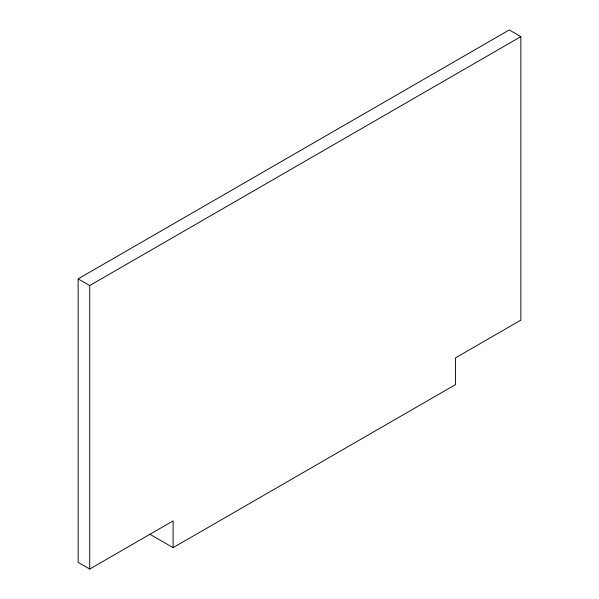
<?xml version="1.0" encoding="UTF-8"?>
<svg xmlns="http://www.w3.org/2000/svg" width="599" height="599" viewBox="0 0 599 599"><rect width="100%" height="100%" fill="white"/><g stroke="black" fill="none" stroke-linecap="round" stroke-linejoin="round"><path stroke-width="0.9" d="M173.111 547.651L173.111 520.905L89.723 569.05L78.147 562.364L78.147 278.864L509.277 29.95L520.853 36.636L520.853 320.136L455.539 357.85L455.539 384.595L173.111 547.651L149.743 534.166M78.147 278.864L89.723 285.551L520.853 36.636M89.723 285.551L89.723 569.05"/></g></svg>
